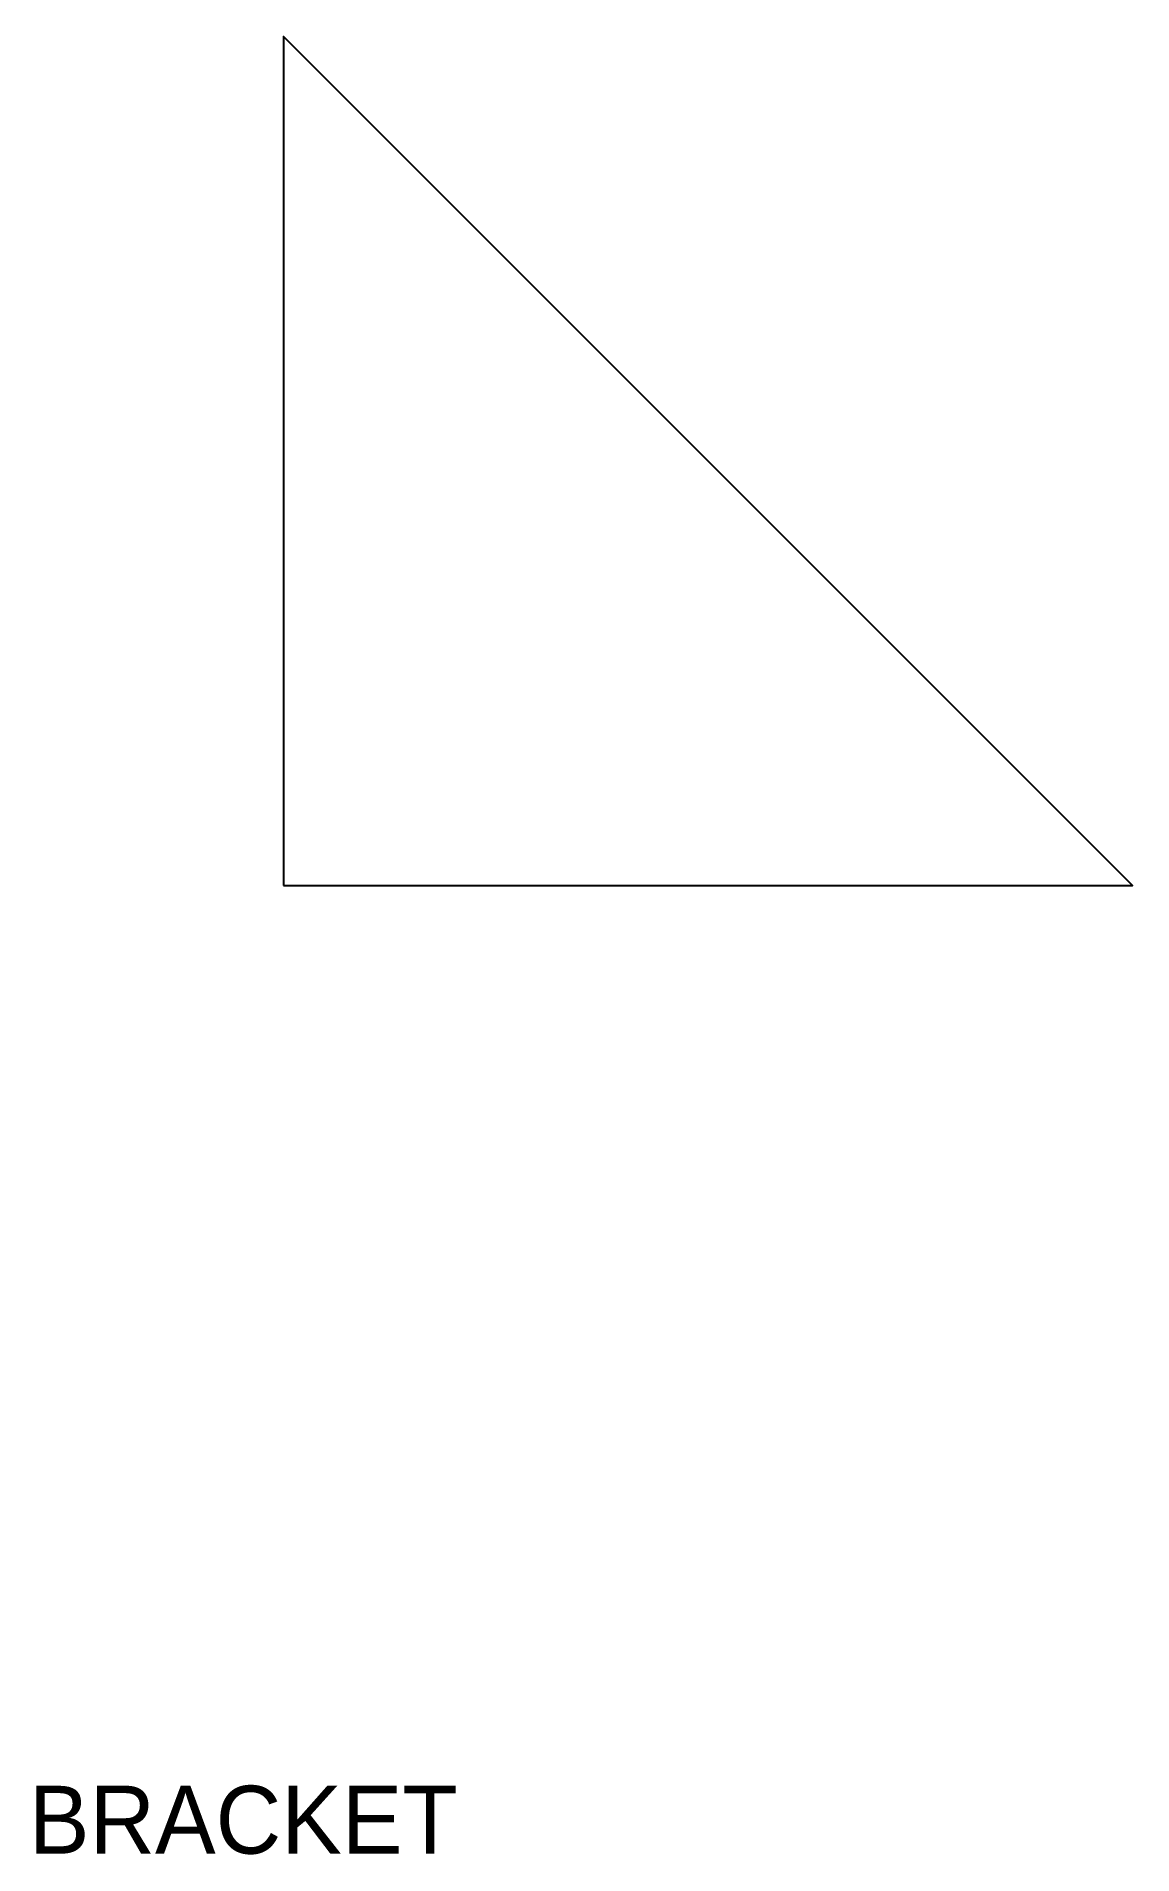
# Model space of a CAD drawing. Header units: metres. Extents: x 5 to 70, y -12 to 95.
import ezdxf

# ---------------------------------------------------------------- set-up
doc = ezdxf.new("R2010")
doc.units = ezdxf.units.M
doc.layers.add('ANNOTATION', color=7, linetype='Continuous')
doc.layers.add('OUTLINE', color=7, linetype='Continuous')

msp = doc.modelspace()

# ---------------------------------------------------------------- linework, layer by layer
at = {"layer": 'OUTLINE'}
msp.add_lwpolyline([(20, 45), (70, 45), (20, 95)], close=True, dxfattribs=at)

# ---------------------------------------------------------------- texts
at = {"layer": 'ANNOTATION'}
msp.add_text('BRACKET', height=4, dxfattribs=at).set_placement((5, -12))

doc.saveas('drawing.dxf')
